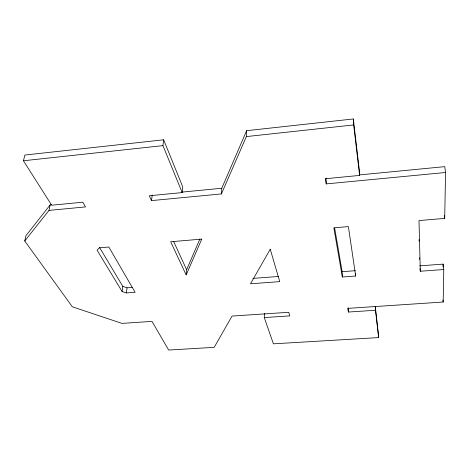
<?xml version="1.0" encoding="UTF-8"?>
<svg xmlns="http://www.w3.org/2000/svg" width="469" height="469" viewBox="0 0 469 469"><rect width="100%" height="100%" fill="white"/><g stroke="black" fill="none" stroke-linecap="round" stroke-linejoin="round"><path stroke-width="0.7" d="M443.047 267.025L443.099 264.117L419.732 265.87M264.387 313.251L264.282 317.566L273.392 343.83L378.694 337.58L375.481 310.267L348.403 312.043L347.764 308.373L443.176 302.03L443.774 269.523L443.099 264.117M443.774 269.523L420.294 271.252L419.005 220.582L444.706 218.39L445.55 172.504L444.747 166.647L359.571 174.902M264.282 317.566L289.819 315.889L288.763 312.295L232.061 316.065L214.198 347.341L168.658 350.044L152.015 321.388L121.922 323.387L72.314 306.785L24.734 241.007L48.993 210.399L85.522 206.911L82.79 202.203L51.69 205.211L23.45 160.767L24.869 155.046L163.658 139.797L182.752 186.926L182.189 192.583L149.259 195.772L151.516 200.603L221.415 193.926L246.36 136.585L246.624 130.681L353.333 118.956L359.266 169.602L359.606 175.418L325.351 178.73L326.248 183.907L445.55 172.504M221.415 193.926L221.784 188.251L246.624 130.681M186.216 274.312L186.633 269.716L199.888 238.997M182.189 192.583L162.942 145.636L163.658 139.797M151.516 200.603L152.22 194.993M126.349 292.937L135.119 292.293L108.826 247.028L99.352 247.837L97.065 250.159L122.092 291.507L126.349 292.937L127.052 287.825L132.147 287.438M122.092 291.507L122.814 286.383L99.446 247.292M48.993 210.399L50.177 204.877L51.631 204.736M24.734 241.007L25.971 235.643L50.177 204.877M23.45 160.767L162.942 145.636M246.36 136.585L353.667 124.942L353.333 118.956M181.931 192.114L221.784 188.251M252.873 278.387L278.363 276.476M334.637 228.004L342.13 271.692L355.402 270.695M355.672 276.024L348.385 226.603L333.846 227.846L342.341 277.003L355.672 276.024L355.537 273.357M122.814 286.383L127.052 287.825M173.671 241.57L186.633 269.716M444.336 215.558L444.706 218.39M442.941 300.078L443.176 302.03M353.667 124.942L359.606 175.418M375.317 306.585L378.694 337.58M420.013 268.561L420.294 271.252M375.229 306.421L375.481 310.267M348.209 307.67L348.403 312.043M342.13 271.692L342.341 277.003M326.084 178.144L326.248 183.907M419.046 239.677L419.081 241.136M419.521 257.868L419.562 259.322M201.758 239.108L186.158 274.969L170.687 241.752L201.758 239.108M270.244 249.215L250.499 283.78L279.759 281.623L270.244 249.215"/></g></svg>
